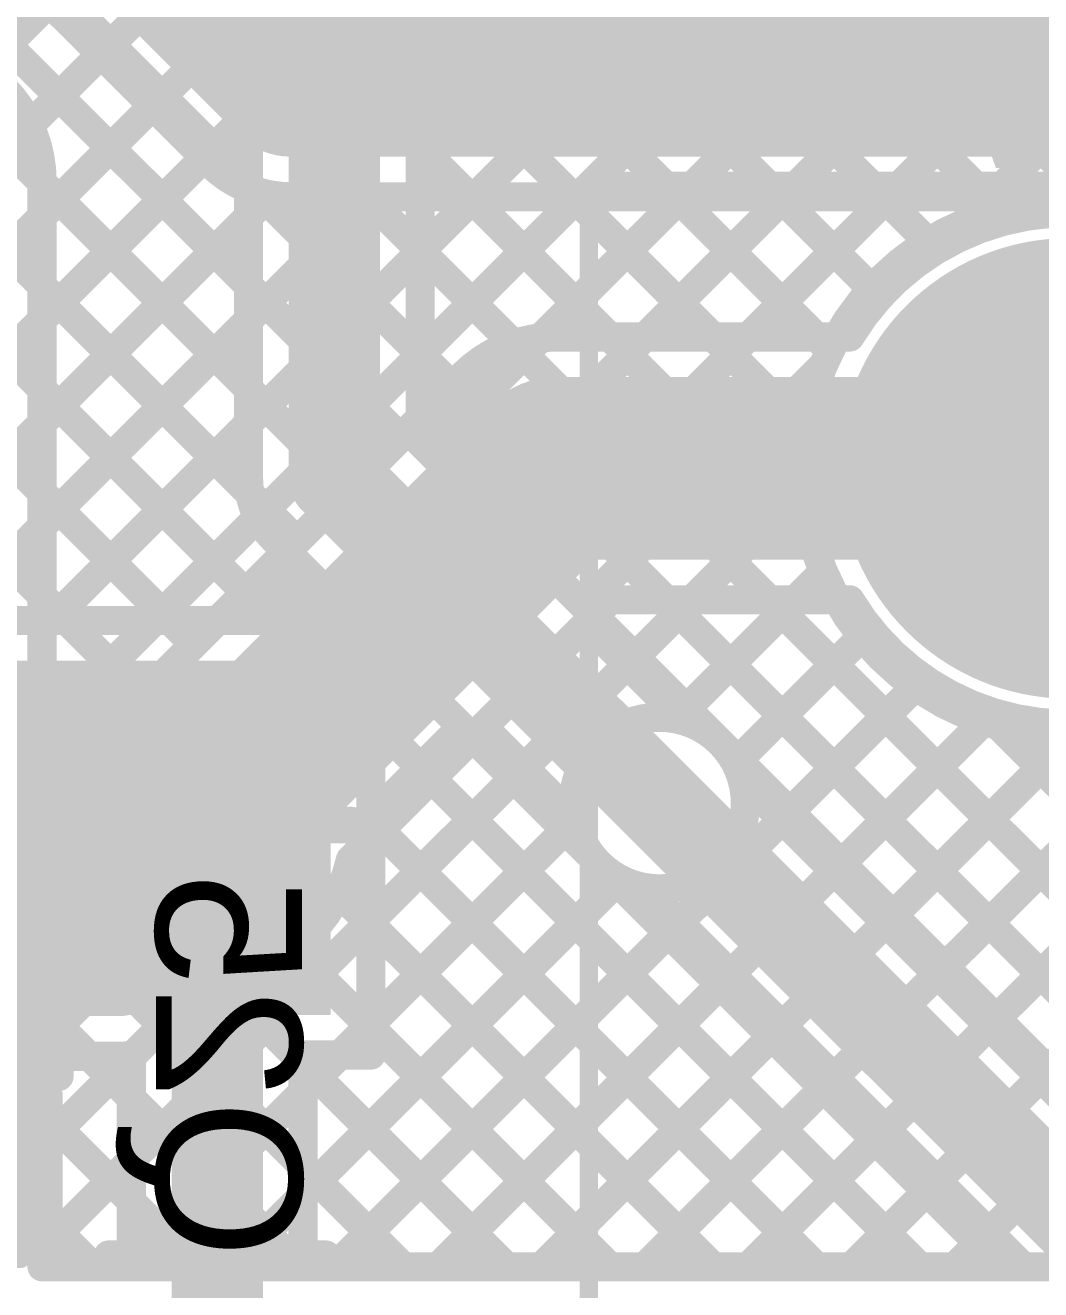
# Model space of a CAD drawing. Header units: millimetres. Extents: x 0 to 214, y 0 to 214.
# Drawn here: x 4.1534 to 4.4313, y 0.1417 to 0.488 of the extents above; entities that cross this region are included whole.
import ezdxf

# ---------------------------------------------------------------- set-up
doc = ezdxf.new("R2010")
doc.units = ezdxf.units.MM
doc.header["$MEASUREMENT"] = 0
for name, color, linetype in [('BottomLayer', 5, 'Continuous'), ('BottomOverlay', 54, 'Continuous'), ('BottomPaste', 16, 'Continuous'), ('BottomSolder', 6, 'Continuous'), ('MultiLayer', 9, 'Continuous'), ('PadHoleLayer', 156, 'Continuous'), ('TopLayer', 1, 'Continuous'), ('TopOverlay', 2, 'Continuous'), ('TopSolder', 216, 'Continuous'), ('ViaHoleLayer', 16, 'Continuous')]:
    doc.layers.add(name, color=color, linetype=linetype)
doc.styles.add('Arial', font='', dxfattribs={"height": 0.2})
doc.styles.get('Arial').set_extended_font_data('Arial')

# ---------------------------------------------------------------- blocks, each defined once
blk = doc.blocks.new('TBP01R1_508_03BE_90')
at = {"layer": 'BottomLayer'}
h = blk.add_hatch(color=5, dxfattribs=at)
edge = h.paths.add_edge_path()
edge.add_arc((0.3, 0), 0.05906, 0, 360)
at = {"layer": 'BottomSolder'}
h = blk.add_hatch(color=6, dxfattribs=at)
edge = h.paths.add_edge_path()
edge.add_arc((0.3, 0), 0.06306, 0, 360)
at = {"layer": 'MultiLayer'}
h = blk.add_hatch(color=9, dxfattribs=at)
edge = h.paths.add_edge_path()
edge.add_arc((0.3, 0), 0.05906, 0, 360)
at = {"layer": 'PadHoleLayer'}
h = blk.add_hatch(color=156, dxfattribs=at)
edge = h.paths.add_edge_path()
edge.add_arc((0.3, 0), 0.03346, 0, 360)
at = {"layer": 'TopLayer'}
h = blk.add_hatch(color=1, dxfattribs=at)
edge = h.paths.add_edge_path()
edge.add_arc((0.3, 0), 0.05906, 0, 360)
at = {"layer": 'TopSolder'}
h = blk.add_hatch(color=216, dxfattribs=at)
edge = h.paths.add_edge_path()
edge.add_arc((0.3, 0), 0.06306, 0, 360)
at = {"layer": 'TopOverlay', "const_width": 0.005}
for points in [[(0.4315, 0.3937), (0.4315, -0.07874)], [(0.4315, -0.07874), (-0.2315, -0.07874)]]:
    blk.add_lwpolyline(points, dxfattribs=at)
at = {"layer": 'TopOverlay', "const_width": 0.0025}
blk.add_lwpolyline([(0.43025, -0.07874, 1), (0.43275, -0.07874, 1)], format="xyb", close=True, dxfattribs=at)
blk.add_lwpolyline([(0.43025, -0.07874, 1), (0.43275, -0.07874, 1)], format="xyb", close=True, dxfattribs=at)
blk = doc.blocks.new('RES_0603_B_159')
at = {"layer": 'BottomLayer'}
for points in [[(-0.045, -0.0175), (-0.045, 0.0175), (-0.015, 0.0175), (-0.015, -0.0175)], [(0.015, -0.0175), (0.015, 0.0175), (0.045, 0.0175), (0.045, -0.0175)]]:
    blk.add_hatch(color=5, dxfattribs=at).paths.add_polyline_path(points)
at = {"layer": 'BottomPaste'}
for points in [[(-0.045, -0.0175), (-0.045, 0.0175), (-0.015, 0.0175), (-0.015, -0.0175)], [(0.015, -0.0175), (0.015, 0.0175), (0.045, 0.0175), (0.045, -0.0175)]]:
    blk.add_hatch(color=16, dxfattribs=at).paths.add_polyline_path(points)
at = {"layer": 'BottomSolder'}
for points in [[(-0.049, -0.0215), (-0.049, 0.0215), (-0.011, 0.0215), (-0.011, -0.0215)], [(0.011, -0.0215), (0.011, 0.0215), (0.049, 0.0215), (0.049, -0.0215)]]:
    blk.add_hatch(color=6, dxfattribs=at).paths.add_polyline_path(points)
at = {"layer": 'BottomOverlay', "const_width": 0.005}
for points in [[(-0.049, 0.021), (0.049, 0.021)], [(-0.049, 0.021), (-0.049, -0.021)], [(0.049, 0.021), (0.049, -0.021)], [(-0.049, -0.021), (0.049, -0.021)]]:
    blk.add_lwpolyline(points, dxfattribs=at)
at = {"layer": 'BottomOverlay', "const_width": 0.0025}
for points in [[(-0.05025, 0.021, 1), (-0.04775, 0.021, 1)], [(-0.05025, 0.021, 1), (-0.04775, 0.021, 1)], [(0.04775, 0.021, 1), (0.05025, 0.021, 1)], [(0.04775, 0.021, 1), (0.05025, 0.021, 1)], [(-0.05025, -0.021, 1), (-0.04775, -0.021, 1)], [(-0.05025, -0.021, 1), (-0.04775, -0.021, 1)], [(0.04775, -0.021, 1), (0.05025, -0.021, 1)], [(0.04775, -0.021, 1), (0.05025, -0.021, 1)]]:
    blk.add_lwpolyline(points, format="xyb", close=True, dxfattribs=at)

msp = doc.modelspace()

# ---------------------------------------------------------------- hatches: boundary and pattern name
at = {"layer": 'BottomLayer'}
msp.add_hatch(color=5, dxfattribs=at).paths.add_polyline_path([(4.11109, 0.217), (4.237, 0.217), (4.237, 0.314), (4.11109, 0.314)])
h = msp.add_hatch(color=5, dxfattribs=at)
edge = h.paths.add_edge_path()
edge.add_arc((4.201, 0.269), 0.0315, 0, 360)
h = msp.add_hatch(color=5, dxfattribs=at)
edge = h.paths.add_edge_path()
edge.add_arc((4.327, 0.275), 0.01181, 0, 360)
at = {"layer": 'BottomSolder'}
h = msp.add_hatch(color=6, dxfattribs=at)
edge = h.paths.add_edge_path()
edge.add_arc((4.201, 0.269), 0.01975, 0, 360)
h = msp.add_hatch(color=6, dxfattribs=at)
edge = h.paths.add_edge_path()
edge.add_arc((4.327, 0.275), 0.00991, 0, 360)
at = {"layer": 'TopLayer'}
h = msp.add_hatch(color=1, dxfattribs=at)
edge = h.paths.add_edge_path()
edge.add_arc((4.201, 0.269), 0.0315, 0, 360)
h = msp.add_hatch(color=1, dxfattribs=at)
edge = h.paths.add_edge_path()
edge.add_arc((4.327, 0.275), 0.01181, 0, 360)
at = {"layer": 'TopSolder'}
h = msp.add_hatch(color=216, dxfattribs=at)
edge = h.paths.add_edge_path()
edge.add_arc((4.201, 0.269), 0.01975, 0, 360)
h = msp.add_hatch(color=216, dxfattribs=at)
edge = h.paths.add_edge_path()
edge.add_arc((4.327, 0.275), 0.00991, 0, 360)
at = {"layer": 'ViaHoleLayer'}
h = msp.add_hatch(color=16, dxfattribs=at)
edge = h.paths.add_edge_path()
edge.add_arc((4.201, 0.269), 0.01575, 0, 360)
h = msp.add_hatch(color=16, dxfattribs=at)
edge = h.paths.add_edge_path()
edge.add_arc((4.327, 0.275), 0.00591, 0, 360)

# ---------------------------------------------------------------- linework, layer by layer
at = {"layer": 'BottomLayer'}
for points, const_width in [([(4.1, 0.81399), (4.57466, 0.33934)], 0.008), ([(4.1, 0.78571), (4.44637, 0.43934)], 0.008), ([(4.1, 0.75742), (4.42023, 0.43719)], 0.008), ([(4.1, 0.72914), (4.40051, 0.42863)], 0.008), ([(4.29195, 0.34329), (4.544, 0.59534)], 0.008), ([(4.2615, 0.48255), (4.36896, 0.59)], 0.008), ([(4.1, 0.58772), (4.2145, 0.47322)], 0.008), ([(4.2615, 0.45426), (4.3831, 0.57586)], 0.008), ([(4.41097, 0.43403), (4.544, 0.56706)], 0.008), ([(4.2615, 0.42598), (4.39845, 0.56293)], 0.008), ([(4.2615, 0.39769), (4.42581, 0.562)], 0.008), ([(4.26366, 0.37157), (4.45409, 0.562)], 0.008), ([(4.1, 0.55943), (4.2145, 0.44493)], 0.008), ([(4.238, 0.364), (4.238, 0.546)], 0.025), ([(4.2778, 0.35743), (4.47668, 0.55631)], 0.008), ([(4.1, 0.43418), (4.21467, 0.54886)], 0.008), ([(4.2145, 0.364), (4.2145, 0.546)], 0.008), ([(4.2615, 0.37373), (4.2615, 0.546)], 0.008), ([(4.2615, 0.53936), (4.3851, 0.41576)], 0.008), ([(4.1, 0.53115), (4.2145, 0.41665)], 0.008), ([(4.1, 0.4059), (4.2145, 0.5204)], 0.008), ([(4.2615, 0.51107), (4.37364, 0.39893)], 0.008), ([(4.1, 0.50287), (4.2145, 0.38837)], 0.008), ([(4.1, 0.37761), (4.2145, 0.49211)], 0.008), ([(4.2615, 0.48279), (4.36691, 0.37738)], 0.008), ([(4.1, 0.47458), (4.2149, 0.35968)], 0.008), ([(4.1, 0.34933), (4.2145, 0.46383)], 0.008), ([(4.2615, 0.4545), (4.36873, 0.34727)], 0.008), ([(4.1, 0.4463), (4.2213, 0.325)], 0.008), ([(4.10395, 0.325), (4.2145, 0.43555)], 0.008), ([(4.2615, 0.42622), (4.53969, 0.14802)], 0.008), ([(4.1, 0.41801), (4.19301, 0.325)], 0.008), ([(4.13224, 0.325), (4.2145, 0.40726)], 0.008), ([(4.2615, 0.39793), (4.51141, 0.14802)], 0.008), ([(4.30609, 0.32915), (4.37178, 0.39484)], 0.008), ([(4.1, 0.38973), (4.16473, 0.325)], 0.008), ([(4.16052, 0.325), (4.2145, 0.37898)], 0.008), ([(4.2615, 0.37373), (4.34362, 0.29162)], 0.008), ([(4.238, 0.364), (4.327, 0.275)], 0.025), ([(4.37012, 0.36664), (4.43917, 0.36664)], 0.01), ([(4.35124, 0.14802), (4.56912, 0.3659)], 0.008), ([(4.32023, 0.315), (4.36633, 0.3611)], 0.008), ([(4.18881, 0.325), (4.21709, 0.35328)], 0.008), ([(4.2214, 0.34737), (4.24377, 0.325)], 0.008), ([(4.37952, 0.14802), (4.57357, 0.34207)], 0.008), ([(4.21709, 0.325), (4.23043, 0.33834)], 0.008), ([(4.33437, 0.30086), (4.37183, 0.33832)], 0.008), ([(4.10009, 0.325), (4.24377, 0.325)], 0.008), ([(4.24377, 0.325), (4.248, 0.32077)], 0.008), ([(4.40781, 0.14802), (4.58367, 0.32389)], 0.008), ([(4.248, 0.32077), (4.31038, 0.25838)], 0.008), ([(4.248, 0.206), (4.248, 0.32077)], 0.008), ([(4.34778, 0.28598), (4.38242, 0.32063)], 0.008), ([(4.248, 0.29934), (4.25871, 0.31005)], 0.008), ([(4.32295, 0.14802), (4.4835, 0.30857)], 0.008), ([(4.2381, 0.14802), (4.39704, 0.30696)], 0.008), ([(4.248, 0.2983), (4.39828, 0.14802)], 0.008), ([(4.26638, 0.14802), (4.41579, 0.29742)], 0.008), ([(4.248, 0.27106), (4.27285, 0.29591)], 0.008), ([(4.41981, 0.29619), (4.56798, 0.14802)], 0.008), ([(4.29467, 0.14802), (4.44024, 0.29359)], 0.008), ([(4.248, 0.24277), (4.287, 0.28177)], 0.008), ([(4.34956, 0.28159), (4.48313, 0.14802)], 0.008), ([(4.201, 0.269), (4.2425, 0.269)], 0.01), ([(4.248, 0.27001), (4.36999, 0.14802)], 0.008), ([(4.248, 0.21449), (4.30114, 0.26763)], 0.008), ([(4.34404, 0.25882), (4.45484, 0.14802)], 0.008), ([(4.22945, 0.16765), (4.31602, 0.25422)], 0.008), ([(4.32268, 0.2519), (4.42656, 0.14802)], 0.008), ([(4.20595, 0.1215), (4.20595, 0.238)], 0.025), ([(4.248, 0.24173), (4.34171, 0.14802)], 0.008), ([(4.13114, 0.22917), (4.17914, 0.22917)], 0.025), ([(4.248, 0.21344), (4.31342, 0.14802)], 0.008), ([(4.15964, 0.1827), (4.18245, 0.2055)], 0.008), ([(4.16264, 0.20017), (4.16264, 0.20567)], 0.008), ([(4.16264, 0.20567), (4.17914, 0.20567)], 0.008), ([(4.17092, 0.20567), (4.18245, 0.19415)], 0.008), ([(4.18245, 0.15124), (4.18245, 0.20591)], 0.008), ([(4.22945, 0.206), (4.248, 0.206)], 0.008), ([(4.22945, 0.19593), (4.23951, 0.206)], 0.008), ([(4.22945, 0.15124), (4.22945, 0.206)], 0.008), ([(4.22945, 0.20371), (4.28514, 0.14802)], 0.008), ([(4.1, 0.20017), (4.16264, 0.20017)], 0.008), ([(4.14813, 0.20017), (4.15313, 0.19517)], 0.008), ([(4.10264, 0.19517), (4.15964, 0.19517)], 0.008), ([(4.15964, 0.14802), (4.15964, 0.19517)], 0.008), ([(4.15964, 0.18866), (4.18245, 0.16586)], 0.008), ([(4.15964, 0.15441), (4.18245, 0.17722)], 0.008), ([(4.22945, 0.17543), (4.25686, 0.14802)], 0.008), ([(4.15964, 0.16038), (4.17201, 0.14802)], 0.008), ([(4.1762, 0.14802), (4.1762, 0.15124)], 0.008), ([(4.1762, 0.15124), (4.18245, 0.15124)], 0.008), ([(4.22945, 0.15124), (4.23569, 0.15124)], 0.008), ([(4.23569, 0.14802), (4.23569, 0.15124)], 0.008), ([(4.15964, 0.14802), (4.1762, 0.14802)], 0.008), ([(4.23569, 0.14802), (4.945, 0.14803)], 0.008)]:
    msp.add_lwpolyline(points, dxfattribs=dict(at, const_width=const_width))
for points, const_width in [([(4.2595, 0.48279, 1), (4.2635, 0.48279, 1)], 0.004), ([(4.2595, 0.48255, 1), (4.2635, 0.48255, 1)], 0.004), ([(4.2125, 0.47322, 1), (4.2165, 0.47322, 1)], 0.004), ([(4.2125, 0.46383, 1), (4.2165, 0.46383, 1)], 0.004), ([(4.2595, 0.4545, 1), (4.2635, 0.4545, 1)], 0.004), ([(4.2595, 0.45426, 1), (4.2635, 0.45426, 1)], 0.004), ([(4.2125, 0.44493, 1), (4.2165, 0.44493, 1)], 0.004), ([(4.51223, 0.36664, 1), (4.36612, 0.36664, 1)], 0.008), ([(4.41823, 0.43719, 1), (4.42223, 0.43719, 1)], 0.004), ([(4.2125, 0.43555, 1), (4.2165, 0.43555, 1)], 0.004), ([(4.40897, 0.43403, 1), (4.41297, 0.43403, 1)], 0.004), ([(4.2595, 0.42622, 1), (4.2635, 0.42622, 1)], 0.004), ([(4.2595, 0.42598, 1), (4.2635, 0.42598, 1)], 0.004), ([(4.39851, 0.42863, 1), (4.40251, 0.42863, 1)], 0.004), ([(4.2125, 0.41665, 1), (4.2165, 0.41665, 1)], 0.004), ([(4.3831, 0.41576, 1), (4.3871, 0.41576, 1)], 0.004), ([(4.2125, 0.40726, 1), (4.2165, 0.40726, 1)], 0.004), ([(4.2595, 0.39793, 1), (4.2635, 0.39793, 1)], 0.004), ([(4.2595, 0.39769, 1), (4.2635, 0.39769, 1)], 0.004), ([(4.37164, 0.39893, 1), (4.37564, 0.39893, 1)], 0.004), ([(4.36978, 0.39484, 1), (4.37378, 0.39484, 1)], 0.004), ([(4.2125, 0.38837, 1), (4.2165, 0.38837, 1)], 0.004), ([(4.2125, 0.37898, 1), (4.2165, 0.37898, 1)], 0.004), ([(4.36491, 0.37738, 1), (4.36891, 0.37738, 1)], 0.004), ([(4.2595, 0.37373, 1), (4.2635, 0.37373, 1)], 0.004), ([(4.2595, 0.37373, 1), (4.2635, 0.37373, 1)], 0.004), ([(4.23175, 0.364, 1), (4.24425, 0.364, 1)], 0.0125), ([(4.23175, 0.364, 1), (4.24425, 0.364, 1)], 0.0125), ([(4.26166, 0.37157, 1), (4.26566, 0.37157, 1)], 0.004), ([(4.36412, 0.36664, 1), (4.36812, 0.36664, 1)], 0.004), ([(4.36762, 0.36664, 1), (4.37262, 0.36664, 1)], 0.005), ([(4.2125, 0.364, 1), (4.2165, 0.364, 1)], 0.004), ([(4.2125, 0.364, 1), (4.2165, 0.364, 1)], 0.004), ([(4.2125, 0.364, 1), (4.2165, 0.364, 1)], 0.004), ([(4.2129, 0.35968, 1), (4.2169, 0.35968, 1)], 0.004), ([(4.36433, 0.3611, 1), (4.36833, 0.3611, 1)], 0.004), ([(4.2758, 0.35743, 1), (4.2798, 0.35743, 1)], 0.004), ([(4.21509, 0.35328, 1), (4.21909, 0.35328, 1)], 0.004), ([(4.21938, 0.34738, 1), (4.22338, 0.34738, 1)], 0.004), ([(4.2194, 0.34737, 1), (4.2234, 0.34737, 1)], 0.004), ([(4.2194, 0.34737, 1), (4.2234, 0.34737, 1)], 0.004), ([(4.36673, 0.34727, 1), (4.37073, 0.34727, 1)], 0.004), ([(4.28995, 0.34329, 1), (4.29395, 0.34329, 1)], 0.004), ([(4.22843, 0.33834, 1), (4.23243, 0.33834, 1)], 0.004), ([(4.36983, 0.33832, 1), (4.37383, 0.33832, 1)], 0.004), ([(4.30409, 0.32915, 1), (4.30809, 0.32915, 1)], 0.004), ([(4.15852, 0.325, 1), (4.16252, 0.325, 1)], 0.004), ([(4.16273, 0.325, 1), (4.16673, 0.325, 1)], 0.004), ([(4.18681, 0.325, 1), (4.19081, 0.325, 1)], 0.004), ([(4.19101, 0.325, 1), (4.19501, 0.325, 1)], 0.004), ([(4.21509, 0.325, 1), (4.21909, 0.325, 1)], 0.004), ([(4.2193, 0.325, 1), (4.2233, 0.325, 1)], 0.004), ([(4.24177, 0.325, 1), (4.24577, 0.325, 1)], 0.004), ([(4.24177, 0.325, 1), (4.24577, 0.325, 1)], 0.004), ([(4.24177, 0.325, 1), (4.24577, 0.325, 1)], 0.004), ([(4.246, 0.32077, 1), (4.25, 0.32077, 1)], 0.004), ([(4.246, 0.32077, 1), (4.25, 0.32077, 1)], 0.004), ([(4.246, 0.32077, 1), (4.25, 0.32077, 1)], 0.004), ([(4.38042, 0.32063, 1), (4.38442, 0.32063, 1)], 0.004), ([(4.31823, 0.315, 1), (4.32223, 0.315, 1)], 0.004), ([(4.25671, 0.31005, 1), (4.26071, 0.31005, 1)], 0.004), ([(4.39504, 0.30696, 1), (4.39904, 0.30696, 1)], 0.004), ([(4.33237, 0.30086, 1), (4.33637, 0.30086, 1)], 0.004), ([(4.246, 0.29934, 1), (4.25, 0.29934, 1)], 0.004), ([(4.246, 0.2983, 1), (4.25, 0.2983, 1)], 0.004), ([(4.41379, 0.29742, 1), (4.41779, 0.29742, 1)], 0.004), ([(4.27085, 0.29591, 1), (4.27485, 0.29591, 1)], 0.004), ([(4.41781, 0.29619, 1), (4.42181, 0.29619, 1)], 0.004), ([(4.34162, 0.29162, 1), (4.34562, 0.29162, 1)], 0.004), ([(4.34162, 0.29162, 1), (4.34562, 0.29162, 1)], 0.004), ([(4.32075, 0.275, 1), (4.33325, 0.275, 1)], 0.0125), ([(4.34578, 0.28598, 1), (4.34978, 0.28598, 1)], 0.004), ([(4.285, 0.28177, 1), (4.289, 0.28177, 1)], 0.004), ([(4.34756, 0.28159, 1), (4.35156, 0.28159, 1)], 0.004), ([(4.3485, 0.275, 1), (4.3525, 0.275, 1)], 0.004), ([(4.3485, 0.275, 1), (4.3525, 0.275, 1)], 0.004), ([(4.1985, 0.269, 1), (4.2035, 0.269, 1)], 0.005), ([(4.24, 0.269, 1), (4.245, 0.269, 1)], 0.005), ([(4.246, 0.27106, 1), (4.25, 0.27106, 1)], 0.004), ([(4.246, 0.27001, 1), (4.25, 0.27001, 1)], 0.004), ([(4.29914, 0.26763, 1), (4.30314, 0.26763, 1)], 0.004), ([(4.30838, 0.25838, 1), (4.31238, 0.25838, 1)], 0.004), ([(4.30838, 0.25838, 1), (4.31238, 0.25838, 1)], 0.004), ([(4.34204, 0.25882, 1), (4.34604, 0.25882, 1)], 0.004), ([(4.31402, 0.25422, 1), (4.31802, 0.25422, 1)], 0.004), ([(4.32068, 0.2519, 1), (4.32468, 0.2519, 1)], 0.004), ([(4.1997, 0.238, 1), (4.2122, 0.238, 1)], 0.0125), ([(4.246, 0.24277, 1), (4.25, 0.24277, 1)], 0.004), ([(4.246, 0.24173, 1), (4.25, 0.24173, 1)], 0.004), ([(4.17289, 0.22917, 1), (4.18539, 0.22917, 1)], 0.0125), ([(4.246, 0.21449, 1), (4.25, 0.21449, 1)], 0.004), ([(4.246, 0.21344, 1), (4.25, 0.21344, 1)], 0.004), ([(4.16064, 0.20567, 1), (4.16464, 0.20567, 1)], 0.004), ([(4.16064, 0.20567, 1), (4.16464, 0.20567, 1)], 0.004), ([(4.16892, 0.20567, 1), (4.17292, 0.20567, 1)], 0.004), ([(4.17714, 0.20567, 1), (4.18114, 0.20567, 1)], 0.004), ([(4.17714, 0.20567, 1), (4.18114, 0.20567, 1)], 0.004), ([(4.18045, 0.20591, 1), (4.18445, 0.20591, 1)], 0.004), ([(4.18045, 0.20591, 1), (4.18445, 0.20591, 1)], 0.004), ([(4.18045, 0.2055, 1), (4.18445, 0.2055, 1)], 0.004), ([(4.22745, 0.206, 1), (4.23145, 0.206, 1)], 0.004), ([(4.22745, 0.206, 1), (4.23145, 0.206, 1)], 0.004), ([(4.23751, 0.206, 1), (4.24151, 0.206, 1)], 0.004), ([(4.246, 0.206, 1), (4.25, 0.206, 1)], 0.004), ([(4.246, 0.206, 1), (4.25, 0.206, 1)], 0.004), ([(4.22745, 0.20371, 1), (4.23145, 0.20371, 1)], 0.004), ([(4.16064, 0.20017, 1), (4.16464, 0.20017, 1)], 0.004), ([(4.16064, 0.20017, 1), (4.16464, 0.20017, 1)], 0.004), ([(4.15113, 0.19517, 1), (4.15513, 0.19517, 1)], 0.004), ([(4.15764, 0.19517, 1), (4.16164, 0.19517, 1)], 0.004), ([(4.15764, 0.19517, 1), (4.16164, 0.19517, 1)], 0.004), ([(4.18045, 0.19415, 1), (4.18445, 0.19415, 1)], 0.004), ([(4.22745, 0.19593, 1), (4.23145, 0.19593, 1)], 0.004), ([(4.15764, 0.18866, 1), (4.16164, 0.18866, 1)], 0.004), ([(4.15764, 0.1827, 1), (4.16164, 0.1827, 1)], 0.004), ([(4.18045, 0.17722, 1), (4.18445, 0.17722, 1)], 0.004), ([(4.22745, 0.17543, 1), (4.23145, 0.17543, 1)], 0.004), ([(4.18045, 0.16586, 1), (4.18445, 0.16586, 1)], 0.004), ([(4.22745, 0.16765, 1), (4.23145, 0.16765, 1)], 0.004), ([(4.15764, 0.16038, 1), (4.16164, 0.16038, 1)], 0.004), ([(4.15764, 0.15441, 1), (4.16164, 0.15441, 1)], 0.004), ([(4.1742, 0.15124, 1), (4.1782, 0.15124, 1)], 0.004), ([(4.1742, 0.15124, 1), (4.1782, 0.15124, 1)], 0.004), ([(4.18045, 0.15124, 1), (4.18445, 0.15124, 1)], 0.004), ([(4.18045, 0.15124, 1), (4.18445, 0.15124, 1)], 0.004), ([(4.22745, 0.15124, 1), (4.23145, 0.15124, 1)], 0.004), ([(4.22745, 0.15124, 1), (4.23145, 0.15124, 1)], 0.004), ([(4.23369, 0.15124, 1), (4.23769, 0.15124, 1)], 0.004), ([(4.23369, 0.15124, 1), (4.23769, 0.15124, 1)], 0.004), ([(4.15764, 0.14802, 1), (4.16164, 0.14802, 1)], 0.004), ([(4.15764, 0.14802, 1), (4.16164, 0.14802, 1)], 0.004), ([(4.17001, 0.14802, 1), (4.17401, 0.14802, 1)], 0.004), ([(4.1742, 0.14802, 1), (4.1782, 0.14802, 1)], 0.004), ([(4.1742, 0.14802, 1), (4.1782, 0.14802, 1)], 0.004), ([(4.23369, 0.14802, 1), (4.23769, 0.14802, 1)], 0.004), ([(4.23369, 0.14802, 1), (4.23769, 0.14802, 1)], 0.004), ([(4.2361, 0.14802, 1), (4.2401, 0.14802, 1)], 0.004), ([(4.25486, 0.14802, 1), (4.25886, 0.14802, 1)], 0.004), ([(4.26438, 0.14802, 1), (4.26838, 0.14802, 1)], 0.004), ([(4.28314, 0.14802, 1), (4.28714, 0.14802, 1)], 0.004), ([(4.29267, 0.14802, 1), (4.29667, 0.14802, 1)], 0.004), ([(4.31142, 0.14802, 1), (4.31542, 0.14802, 1)], 0.004), ([(4.32095, 0.14802, 1), (4.32495, 0.14802, 1)], 0.004), ([(4.33971, 0.14802, 1), (4.34371, 0.14802, 1)], 0.004), ([(4.34924, 0.14802, 1), (4.35324, 0.14802, 1)], 0.004), ([(4.36799, 0.14802, 1), (4.37199, 0.14802, 1)], 0.004), ([(4.37752, 0.14802, 1), (4.38152, 0.14802, 1)], 0.004), ([(4.39628, 0.14802, 1), (4.40028, 0.14802, 1)], 0.004), ([(4.40581, 0.14802, 1), (4.40981, 0.14802, 1)], 0.004), ([(4.42456, 0.14802, 1), (4.42856, 0.14802, 1)], 0.004)]:
    msp.add_lwpolyline(points, format="xyb", close=True, dxfattribs=dict(at, const_width=const_width))
at = {"layer": 'BottomLayer', "const_width": 0.008}
for points in [[(4.2214, 0.34737, -0.199188), (4.2145, 0.364)], [(4.22138, 0.34738, -0.198912), (4.2145, 0.364)], [(4.34362, 0.29162, -0.198912), (4.3505, 0.275)], [(4.3505, 0.275, -0.668179), (4.31038, 0.25838)], [(4.18245, 0.20591, -0.035284), (4.17914, 0.20567)]]:
    msp.add_lwpolyline(points, format="xyb", dxfattribs=at)
at = {"layer": 'TopLayer'}
for points, const_width in [([(4.148, 0.55), (4.226, 0.472)], 0.04), ([(4.334, 0.545), (4.405, 0.474)], 0.025), ([(4.078, 0.55315), (4.25612, 0.37503)], 0.008), ([(4.1261, 0.52806), (4.20406, 0.4501)], 0.008), ([(4.142, 0.47619), (4.15999, 0.49417)], 0.008), ([(4.226, 0.472), (4.885, 0.472)], 0.04), ([(4.15462, 0.46052), (4.17413, 0.48003)], 0.008), ([(4.158, 0.43561), (4.18827, 0.46589)], 0.008), ([(4.158, 0.40733), (4.20241, 0.45175)], 0.008), ([(4.158, 0.14802), (4.158, 0.44528)], 0.008), ([(4.158, 0.44487), (4.24198, 0.36089)], 0.008), ([(4.158, 0.37905), (4.22045, 0.4415)], 0.008), ([(4.158, 0.29419), (4.30481, 0.441)], 0.008), ([(4.158, 0.32248), (4.27652, 0.441)], 0.008), ([(4.158, 0.35076), (4.24824, 0.441)], 0.008), ([(4.21714, 0.44229), (4.27026, 0.38917)], 0.008), ([(4.226, 0.441), (4.885, 0.441)], 0.008), ([(4.24672, 0.441), (4.28701, 0.40071)], 0.008), ([(4.275, 0.441), (4.31337, 0.40264)], 0.008), ([(4.29449, 0.4024), (4.33309, 0.441)], 0.008), ([(4.30329, 0.441), (4.34165, 0.40264)], 0.008), ([(4.32301, 0.40264), (4.36138, 0.441)], 0.008), ([(4.33157, 0.441), (4.36993, 0.40264)], 0.008), ([(4.3513, 0.40264), (4.38966, 0.441)], 0.008), ([(4.35986, 0.441), (4.38722, 0.41363)], 0.008), ([(4.38814, 0.441), (4.40269, 0.42645)], 0.008), ([(4.40439, 0.42745), (4.41794, 0.441)], 0.008), ([(4.41642, 0.441), (4.4227, 0.43473)], 0.008), ([(4.158, 0.41658), (4.22783, 0.34675)], 0.008), ([(4.29864, 0.40264), (4.37908, 0.40264)], 0.008), ([(4.19151, 0.31042), (4.27313, 0.39204)], 0.008), ([(4.158, 0.3883), (4.21369, 0.3326)], 0.008), ([(4.201, 0.269), (4.29864, 0.36664)], 0.05), ([(4.29864, 0.36664), (4.43917, 0.36664)], 0.05), ([(4.43917, 0.36664), (4.57181, 0.234)], 0.05), ([(4.158, 0.36001), (4.19955, 0.31846)], 0.008), ([(4.158, 0.33173), (4.18248, 0.30725)], 0.008), ([(4.158, 0.15277), (4.33586, 0.33064)], 0.008), ([(4.24242, 0.25951), (4.31355, 0.33064)], 0.008), ([(4.31355, 0.33064), (4.37908, 0.33064)], 0.008), ([(4.3288, 0.33064), (4.48493, 0.1745)], 0.008), ([(4.33156, 0.29805), (4.36415, 0.33064)], 0.008), ([(4.35708, 0.33064), (4.51322, 0.1745)], 0.008), ([(4.30703, 0.32412), (4.33359, 0.29756)], 0.008), ([(4.34852, 0.28672), (4.38456, 0.32276)], 0.008), ([(4.29289, 0.30998), (4.31082, 0.29204)], 0.008), ([(4.36266, 0.27258), (4.39919, 0.30911)], 0.008), ([(4.158, 0.30344), (4.16698, 0.29447)], 0.008), ([(4.41519, 0.30082), (4.5415, 0.1745)], 0.008), ([(4.3768, 0.25843), (4.41817, 0.2998)], 0.008), ([(4.27875, 0.29583), (4.3039, 0.27068)], 0.008), ([(4.39094, 0.24429), (4.44336, 0.29671)], 0.008), ([(4.34362, 0.29162), (4.46073, 0.1745)], 0.008), ([(4.40508, 0.23015), (4.46492, 0.28998)], 0.008), ([(4.327, 0.275), (4.451, 0.151)], 0.025), ([(4.2646, 0.28169), (4.39828, 0.14802)], 0.008), ([(4.41923, 0.21601), (4.47906, 0.27584)], 0.008), ([(4.18153, 0.14802), (4.30395, 0.27044)], 0.008), ([(4.25046, 0.26755), (4.36999, 0.14802)], 0.008), ([(4.43337, 0.20187), (4.4932, 0.2617)], 0.008), ([(4.31038, 0.25838), (4.42074, 0.14802)], 0.008), ([(4.20981, 0.14802), (4.31528, 0.25348)], 0.008), ([(4.23925, 0.25048), (4.34171, 0.14802)], 0.008), ([(4.158, 0.24688), (4.25686, 0.14802)], 0.008), ([(4.158, 0.23762), (4.16571, 0.24533)], 0.008), ([(4.2381, 0.14802), (4.32942, 0.23934)], 0.008), ([(4.22647, 0.23498), (4.31342, 0.14802)], 0.008), ([(4.158, 0.20934), (4.18046, 0.2318)], 0.008), ([(4.158, 0.18106), (4.20352, 0.22658)], 0.008), ([(4.20632, 0.22684), (4.28514, 0.14802)], 0.008), ([(4.26638, 0.14802), (4.34357, 0.2252)], 0.008), ([(4.158, 0.21859), (4.22857, 0.14802)], 0.008), ([(4.29467, 0.14802), (4.35771, 0.21106)], 0.008), ([(4.32295, 0.14802), (4.37185, 0.19692)], 0.008), ([(4.158, 0.19031), (4.20029, 0.14802)], 0.008), ([(4.35124, 0.14802), (4.38599, 0.18277)], 0.008), ([(4.37952, 0.14802), (4.40013, 0.16863)], 0.008), ([(4.158, 0.16202), (4.17201, 0.14802)], 0.008), ([(4.40781, 0.14802), (4.41428, 0.15449)], 0.008), ([(4.158, 0.14802), (4.42074, 0.14802)], 0.008)]:
    msp.add_lwpolyline(points, dxfattribs=dict(at, const_width=const_width))
for points, const_width in [([(4.216, 0.472, 1), (4.236, 0.472, 1)], 0.02), ([(4.216, 0.472, 1), (4.236, 0.472, 1)], 0.02), ([(4.39875, 0.474, 1), (4.41125, 0.474, 1)], 0.0125), ([(4.17213, 0.48003, 1), (4.17613, 0.48003, 1)], 0.004), ([(4.18627, 0.46589, 1), (4.19027, 0.46589, 1)], 0.004), ([(4.15262, 0.46052, 1), (4.15662, 0.46052, 1)], 0.004), ([(4.20041, 0.45175, 1), (4.20441, 0.45175, 1)], 0.004), ([(4.20206, 0.4501, 1), (4.20606, 0.4501, 1)], 0.004), ([(4.20206, 0.4501, 1), (4.20606, 0.4501, 1)], 0.004), ([(4.20208, 0.45008, 1), (4.20608, 0.45008, 1)], 0.004), ([(4.156, 0.44528, 1), (4.16, 0.44528, 1)], 0.004), ([(4.156, 0.44528, 1), (4.16, 0.44528, 1)], 0.004), ([(4.156, 0.44528, 1), (4.16, 0.44528, 1)], 0.004), ([(4.156, 0.44487, 1), (4.16, 0.44487, 1)], 0.004), ([(4.21514, 0.44229, 1), (4.21914, 0.44229, 1)], 0.004), ([(4.21845, 0.4415, 1), (4.22245, 0.4415, 1)], 0.004), ([(4.224, 0.441, 1), (4.228, 0.441, 1)], 0.004), ([(4.224, 0.441, 1), (4.228, 0.441, 1)], 0.004), ([(4.224, 0.441, 1), (4.228, 0.441, 1)], 0.004), ([(4.24472, 0.441, 1), (4.24872, 0.441, 1)], 0.004), ([(4.24624, 0.441, 1), (4.25024, 0.441, 1)], 0.004), ([(4.273, 0.441, 1), (4.277, 0.441, 1)], 0.004), ([(4.27452, 0.441, 1), (4.27852, 0.441, 1)], 0.004), ([(4.30129, 0.441, 1), (4.30529, 0.441, 1)], 0.004), ([(4.30281, 0.441, 1), (4.30681, 0.441, 1)], 0.004), ([(4.32957, 0.441, 1), (4.33357, 0.441, 1)], 0.004), ([(4.33109, 0.441, 1), (4.33509, 0.441, 1)], 0.004), ([(4.35786, 0.441, 1), (4.36186, 0.441, 1)], 0.004), ([(4.35938, 0.441, 1), (4.36338, 0.441, 1)], 0.004), ([(4.38614, 0.441, 1), (4.39014, 0.441, 1)], 0.004), ([(4.38766, 0.441, 1), (4.39166, 0.441, 1)], 0.004), ([(4.41442, 0.441, 1), (4.41842, 0.441, 1)], 0.004), ([(4.41594, 0.441, 1), (4.41994, 0.441, 1)], 0.004), ([(4.156, 0.43561, 1), (4.16, 0.43561, 1)], 0.004), ([(4.4207, 0.43473, 1), (4.4247, 0.43473, 1)], 0.004), ([(4.40069, 0.42645, 1), (4.40469, 0.42645, 1)], 0.004), ([(4.40239, 0.42745, 1), (4.40639, 0.42745, 1)], 0.004), ([(4.156, 0.41658, 1), (4.16, 0.41658, 1)], 0.004), ([(4.38522, 0.41363, 1), (4.38922, 0.41363, 1)], 0.004), ([(4.156, 0.40733, 1), (4.16, 0.40733, 1)], 0.004), ([(4.29249, 0.4024, 1), (4.29649, 0.4024, 1)], 0.004), ([(4.29664, 0.40264, 1), (4.30064, 0.40264, 1)], 0.004), ([(4.29664, 0.40264, 1), (4.30064, 0.40264, 1)], 0.004), ([(4.29664, 0.40264, 1), (4.30064, 0.40264, 1)], 0.004), ([(4.31137, 0.40264, 1), (4.31537, 0.40264, 1)], 0.004), ([(4.32101, 0.40264, 1), (4.32501, 0.40264, 1)], 0.004), ([(4.33965, 0.40264, 1), (4.34365, 0.40264, 1)], 0.004), ([(4.3493, 0.40264, 1), (4.3533, 0.40264, 1)], 0.004), ([(4.36793, 0.40264, 1), (4.37193, 0.40264, 1)], 0.004), ([(4.37707, 0.40264, 1), (4.38108, 0.40264, 1)], 0.004), ([(4.37707, 0.40264, 1), (4.38108, 0.40264, 1)], 0.004), ([(4.28501, 0.40071, 1), (4.28901, 0.40071, 1)], 0.004), ([(4.27113, 0.39204, 1), (4.27513, 0.39204, 1)], 0.004), ([(4.27113, 0.39204, 1), (4.27513, 0.39204, 1)], 0.004), ([(4.27118, 0.39209, 1), (4.27518, 0.39209, 1)], 0.004), ([(4.156, 0.3883, 1), (4.16, 0.3883, 1)], 0.004), ([(4.26826, 0.38917, 1), (4.27226, 0.38917, 1)], 0.004), ([(4.28614, 0.36664, 1), (4.31114, 0.36664, 1)], 0.025), ([(4.28614, 0.36664, 1), (4.31114, 0.36664, 1)], 0.025), ([(4.42667, 0.36664, 1), (4.45167, 0.36664, 1)], 0.025), ([(4.42667, 0.36664, 1), (4.45167, 0.36664, 1)], 0.025), ([(4.156, 0.37905, 1), (4.16, 0.37905, 1)], 0.004), ([(4.25412, 0.37503, 1), (4.25812, 0.37503, 1)], 0.004), ([(4.156, 0.36001, 1), (4.16, 0.36001, 1)], 0.004), ([(4.23998, 0.36089, 1), (4.24398, 0.36089, 1)], 0.004), ([(4.156, 0.35076, 1), (4.16, 0.35076, 1)], 0.004), ([(4.22583, 0.34675, 1), (4.22983, 0.34675, 1)], 0.004), ([(4.21169, 0.3326, 1), (4.21569, 0.3326, 1)], 0.004), ([(4.156, 0.33173, 1), (4.16, 0.33173, 1)], 0.004), ([(4.31155, 0.33064, 1), (4.31555, 0.33064, 1)], 0.004), ([(4.31155, 0.33064, 1), (4.31555, 0.33064, 1)], 0.004), ([(4.3268, 0.33064, 1), (4.3308, 0.33064, 1)], 0.004), ([(4.33386, 0.33064, 1), (4.33786, 0.33064, 1)], 0.004), ([(4.35508, 0.33064, 1), (4.35908, 0.33064, 1)], 0.004), ([(4.36215, 0.33064, 1), (4.36615, 0.33064, 1)], 0.004), ([(4.37707, 0.33064, 1), (4.38108, 0.33064, 1)], 0.004), ([(4.37707, 0.33064, 1), (4.38108, 0.33064, 1)], 0.004), ([(4.156, 0.32248, 1), (4.16, 0.32248, 1)], 0.004), ([(4.30503, 0.32412, 1), (4.30903, 0.32412, 1)], 0.004), ([(4.38256, 0.32276, 1), (4.38656, 0.32276, 1)], 0.004), ([(4.19755, 0.31846, 1), (4.20155, 0.31846, 1)], 0.004), ([(4.18951, 0.31042, 1), (4.19351, 0.31042, 1)], 0.004), ([(4.18951, 0.31042, 1), (4.19351, 0.31042, 1)], 0.004), ([(4.29089, 0.30998, 1), (4.29489, 0.30998, 1)], 0.004), ([(4.39719, 0.30911, 1), (4.40119, 0.30911, 1)], 0.004), ([(4.18048, 0.30725, 1), (4.18448, 0.30725, 1)], 0.004), ([(4.156, 0.30344, 1), (4.16, 0.30344, 1)], 0.004), ([(4.41319, 0.30082, 1), (4.41719, 0.30082, 1)], 0.004), ([(4.32956, 0.29805, 1), (4.33356, 0.29805, 1)], 0.004), ([(4.33159, 0.29756, 1), (4.33559, 0.29756, 1)], 0.004), ([(4.41617, 0.2998, 1), (4.42017, 0.2998, 1)], 0.004), ([(4.156, 0.29419, 1), (4.16, 0.29419, 1)], 0.004), ([(4.16498, 0.29447, 1), (4.16898, 0.29447, 1)], 0.004), ([(4.27675, 0.29583, 1), (4.28075, 0.29583, 1)], 0.004), ([(4.30882, 0.29204, 1), (4.31282, 0.29204, 1)], 0.004), ([(4.34162, 0.29162, 1), (4.34562, 0.29162, 1)], 0.004), ([(4.34162, 0.29162, 1), (4.34562, 0.29162, 1)], 0.004), ([(4.1885, 0.269, 1), (4.2135, 0.269, 1)], 0.025), ([(4.32075, 0.275, 1), (4.33325, 0.275, 1)], 0.0125), ([(4.34652, 0.28672, 1), (4.35052, 0.28672, 1)], 0.004), ([(4.2626, 0.28169, 1), (4.2666, 0.28169, 1)], 0.004), ([(4.3019, 0.27068, 1), (4.3059, 0.27068, 1)], 0.004), ([(4.30195, 0.27044, 1), (4.30595, 0.27044, 1)], 0.004), ([(4.36066, 0.27258, 1), (4.36466, 0.27258, 1)], 0.004), ([(4.24846, 0.26755, 1), (4.25246, 0.26755, 1)], 0.004), ([(4.24042, 0.25951, 1), (4.24442, 0.25951, 1)], 0.004), ([(4.24042, 0.25951, 1), (4.24442, 0.25951, 1)], 0.004), ([(4.30838, 0.25838, 1), (4.31238, 0.25838, 1)], 0.004), ([(4.30838, 0.25838, 1), (4.31238, 0.25838, 1)], 0.004), ([(4.3748, 0.25843, 1), (4.3788, 0.25843, 1)], 0.004), ([(4.31328, 0.25348, 1), (4.31728, 0.25348, 1)], 0.004), ([(4.23725, 0.25048, 1), (4.24125, 0.25048, 1)], 0.004), ([(4.156, 0.24688, 1), (4.16, 0.24688, 1)], 0.004), ([(4.16371, 0.24533, 1), (4.16771, 0.24533, 1)], 0.004), ([(4.38894, 0.24429, 1), (4.39294, 0.24429, 1)], 0.004), ([(4.32742, 0.23934, 1), (4.33142, 0.23934, 1)], 0.004), ([(4.156, 0.23762, 1), (4.16, 0.23762, 1)], 0.004), ([(4.22447, 0.23498, 1), (4.22847, 0.23498, 1)], 0.004), ([(4.17846, 0.2318, 1), (4.18246, 0.2318, 1)], 0.004), ([(4.40308, 0.23015, 1), (4.40708, 0.23015, 1)], 0.004), ([(4.20152, 0.22658, 1), (4.20552, 0.22658, 1)], 0.004), ([(4.20432, 0.22684, 1), (4.20832, 0.22684, 1)], 0.004), ([(4.34157, 0.2252, 1), (4.34557, 0.2252, 1)], 0.004), ([(4.156, 0.21859, 1), (4.16, 0.21859, 1)], 0.004), ([(4.41723, 0.21601, 1), (4.42123, 0.21601, 1)], 0.004), ([(4.35571, 0.21106, 1), (4.35971, 0.21106, 1)], 0.004), ([(4.156, 0.20934, 1), (4.16, 0.20934, 1)], 0.004), ([(4.43137, 0.20187, 1), (4.43537, 0.20187, 1)], 0.004), ([(4.36985, 0.19692, 1), (4.37385, 0.19692, 1)], 0.004), ([(4.156, 0.19031, 1), (4.16, 0.19031, 1)], 0.004), ([(4.156, 0.18106, 1), (4.16, 0.18106, 1)], 0.004), ([(4.38399, 0.18277, 1), (4.38799, 0.18277, 1)], 0.004), ([(4.39813, 0.16863, 1), (4.40213, 0.16863, 1)], 0.004), ([(4.156, 0.16202, 1), (4.16, 0.16202, 1)], 0.004), ([(4.156, 0.15277, 1), (4.16, 0.15277, 1)], 0.004), ([(4.41228, 0.15449, 1), (4.41628, 0.15449, 1)], 0.004), ([(4.156, 0.14802, 1), (4.16, 0.14802, 1)], 0.004), ([(4.156, 0.14802, 1), (4.16, 0.14802, 1)], 0.004), ([(4.17001, 0.14802, 1), (4.17401, 0.14802, 1)], 0.004), ([(4.17953, 0.14802, 1), (4.18353, 0.14802, 1)], 0.004), ([(4.19829, 0.14802, 1), (4.20229, 0.14802, 1)], 0.004), ([(4.20781, 0.14802, 1), (4.21181, 0.14802, 1)], 0.004), ([(4.22657, 0.14802, 1), (4.23057, 0.14802, 1)], 0.004), ([(4.2361, 0.14802, 1), (4.2401, 0.14802, 1)], 0.004), ([(4.25486, 0.14802, 1), (4.25886, 0.14802, 1)], 0.004), ([(4.26438, 0.14802, 1), (4.26838, 0.14802, 1)], 0.004), ([(4.28314, 0.14802, 1), (4.28714, 0.14802, 1)], 0.004), ([(4.29267, 0.14802, 1), (4.29667, 0.14802, 1)], 0.004), ([(4.31142, 0.14802, 1), (4.31542, 0.14802, 1)], 0.004), ([(4.32095, 0.14802, 1), (4.32495, 0.14802, 1)], 0.004), ([(4.33971, 0.14802, 1), (4.34371, 0.14802, 1)], 0.004), ([(4.34924, 0.14802, 1), (4.35324, 0.14802, 1)], 0.004), ([(4.36799, 0.14802, 1), (4.37199, 0.14802, 1)], 0.004), ([(4.37752, 0.14802, 1), (4.38152, 0.14802, 1)], 0.004), ([(4.39628, 0.14802, 1), (4.40028, 0.14802, 1)], 0.004), ([(4.40581, 0.14802, 1), (4.40981, 0.14802, 1)], 0.004), ([(4.41874, 0.14802, 1), (4.42274, 0.14802, 1)], 0.004), ([(4.41874, 0.14802, 1), (4.42274, 0.14802, 1)], 0.004)]:
    msp.add_lwpolyline(points, format="xyb", close=True, dxfattribs=dict(at, const_width=const_width))
at = {"layer": 'TopLayer', "const_width": 0.008}
for points in [[(4.14741, 0.47078, -0.199396), (4.158, 0.44528)], [(4.14746, 0.47074, -0.198912), (4.158, 0.44528)], [(4.226, 0.441, -0.199163), (4.20406, 0.4501)], [(4.226, 0.441, -0.198912), (4.20408, 0.45008)], [(4.37908, 0.40264, -0.76095), (4.50923, 0.36664)], [(4.27313, 0.39204, -0.199396), (4.29864, 0.40264)], [(4.27318, 0.39209, -0.198912), (4.29864, 0.40264)], [(4.45621, 0.29869, -0.330499), (4.37908, 0.33064)], [(4.24242, 0.25951, -1.807714), (4.19151, 0.31042)], [(4.31038, 0.25838, -1), (4.34362, 0.29162)]]:
    msp.add_lwpolyline(points, format="xyb", dxfattribs=at)

# ---------------------------------------------------------------- block references
for name, p, rotation in [('TBP01R1_508_03BE_90', (4.73917, 0.36664), 180), ('RES_0603_B_159', (4.13114, 0.19917), 90)]:
    msp.add_blockref(name, p, dxfattribs=dict(rotation=rotation))

# ---------------------------------------------------------------- texts
at = {"layer": 'BottomOverlay', "style": 'Arial'}
msp.add_text('#', height=0.055, rotation=360, dxfattribs=at).set_placement((4.11814, 0.25676))
at = {"layer": 'BottomOverlay', "style": 'Arial', "text_generation_flag": 2}
msp.add_text('Q25', height=0.04, rotation=270, dxfattribs=at).set_placement((4.18915, 0.15033))
at = {"layer": 'TopOverlay', "style": 'Arial'}
msp.add_text('-ve', height=0.08, rotation=360, dxfattribs=at).set_placement((4.36, 0.44894))

doc.saveas('drawing.dxf')
